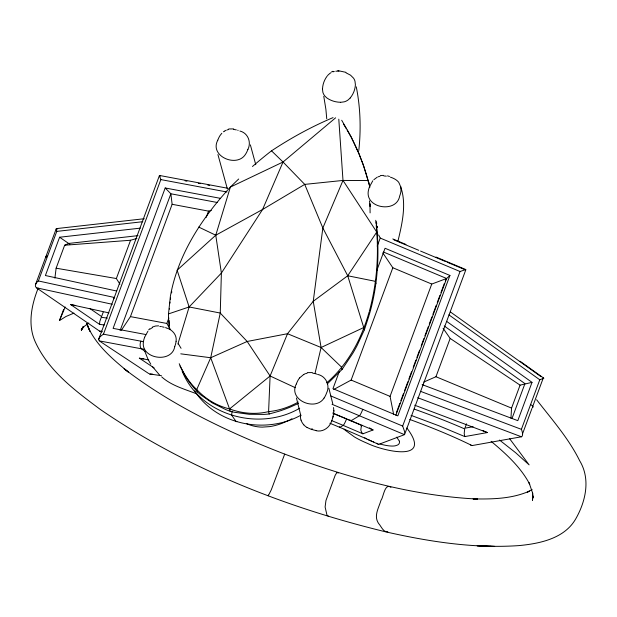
<?xml version="1.0" encoding="UTF-8"?>
<svg xmlns="http://www.w3.org/2000/svg" width="617" height="617" viewBox="0 0 617 617"><rect width="100%" height="100%" fill="white"/><g stroke="black" fill="none" stroke-linecap="round" stroke-linejoin="round"><path stroke-width="0.93" d="M333.535 407.552L333.882 411.284L332.956 417.115M311.809 429.563L312.04 428.468M169.521 329.362A90.861 57.828 -82.2 0 1 169.097 325.645A85.485 54.404 -82.2 0 1 168.503 313.906L170.385 296.268A103.571 58.137 -66 0 1 172.29 287.136C181.483 249.013 204.119 215.618 230.372 187.09A217.793 103.833 -36.3 0 1 238.702 178.999M376.247 225.298L376.756 232.061L347.718 275.76L313.243 301.289L287.507 333.712L270.107 375.992L268.596 411.624L269.228 413.984L279.046 411.223A72.775 36.264 -20.8 0 0 290.044 407.189L298.42 403.425M370.1 212.88L369.976 203.834L370.223 206.633L369.452 200.88M510.953 418.233L511.555 408.115L520.077 385.139L532.016 382.363L517.81 420.655L422.121 384.607M169.336 309.14L169.374 308.546M300.51 415.01L300.479 417.431A12.764 12.409 40.1 0 0 300.996 420.138M358.793 150.548C361.092 129.339 360.475 107.759 356.264 86.82M491.109 441.317C505.878 453.665 520.655 467 529.733 484.26L529.07 482.764L532.633 493.106L532.448 500.364L533.073 496.33M176.076 341.301C177.148 335.216 172.475 329.779 166.86 328.105M169.868 303.255L170.007 302.091M369.074 315.356C377.751 286.242 379.586 255.399 376.586 225.259M54.898 278.128L56.124 268.202L64.646 245.227L68.672 243.445L138.007 235.64M170.423 299.191L170.608 298.034M333.141 416.39L332.54 418.442M269.228 413.984A65.803 35.184 -0.3 0 1 263.929 414.4L249.229 414.292L234.784 412.326A73.238 39.156 -0.3 0 1 230.203 411.3A73.238 43.236 19.6 0 1 225.567 409.495L212.341 402.963L200.98 395.057A65.803 38.848 19.6 0 1 197.378 391.911L196.746 389.551L210.706 357.744L220.254 313.05L221.387 273.069L215.765 235.224L230.372 187.09L283.033 162.009L335.609 117.816M159.394 175.59L160.844 179.593L103.479 334.144C101.527 335.54 97.417 338.139 99.144 340.792M315.04 373.331L321.095 347.502L313.243 301.289L322.845 227.989L342.998 180.434L338.795 119.189M98.697 339.196L114.052 298.127M397.865 241.471C402.361 222.853 407.775 200.24 398.651 182.192C396.546 179.67 393.484 178.166 390.414 177.156M369.421 311.045C375.614 288.332 378.113 264.616 377.257 241.108M369.159 311.94C361.601 338.795 348.065 364.408 326.725 382.818M368.858 316.081L364.369 329.894L357.289 345.142A109.803 60.281 -50.7 0 1 352.754 353.387L342.096 369.406L327.288 383.921M217.747 140.221C209.209 156.317 236.943 168.017 245.466 154.343A23.045 21.657 -14.9 0 0 247.887 149.407M247.926 149.414C251.559 142.226 247.949 132.933 239.897 131.035M296.345 383.928C287.807 400.024 315.542 411.716 324.064 398.042M56.17 228.93L56.772 231.39L38.377 280.951C36.403 282.285 33.873 285.81 36.388 287.777L99.669 331.175A249.33 48.234 25.2 0 1 102.021 331.275M177.889 344.055L189.134 306.965L221.387 273.069L262.587 209.479L283.033 162.009L271.526 150.841C290.993 137.961 311.546 126.67 333.064 117.608M332.509 418.604L331.622 421.156M268.403 495.089L268.248 495.775L270.994 490.399A68.618 1.874 -69.2 0 0 271.364 489.605L284.692 454.104C228.113 432.17 172.421 405.878 124.11 368.735L128.297 371.989C111.908 358.546 94.532 343.962 86.696 323.64L89.874 331.275L87.012 323.509M73.971 313.104L65.965 316.49L59.471 320.578L65.209 306.988M159.441 175.498L113.813 298.767M140.344 228.143L59.602 237.229L45.396 275.521L116.69 291.031M59.471 320.578L63.613 309.418M103.209 312.194L101.589 316.56L89.943 308.569M119.922 284.175L116.358 278.537L130.573 240.252L136.897 238.44M220.269 198.312L165.202 187.977L113.096 328.383L145.766 334.514M120.091 330.581L170.87 193.777L165.202 187.977M121.41 330.188L130.442 316.621L172.128 204.296L170.87 193.777L217.539 202.538M170.107 329.185L166.837 323.447L168.842 318.056M206.194 217.415L208.531 211.13L211.292 210.412M377.211 246.152L380.219 238.062L378.622 234.961M339.296 371.573L332.956 388.671L397.826 415.858L449.932 275.452L385.062 248.265L376.709 270.77M333.774 389.474L351.135 380.072L392.828 267.747L382.81 252.877M393.584 414.208L390.06 396.376L431.746 284.059L446.623 278.491L395.852 415.295M396.523 412.303L399.862 403.31M400.865 400.603L403.541 393.407M404.544 390.708L407.883 381.707M408.886 379.008L411.554 371.804M413.228 367.308L415.897 360.104M416.899 357.405L419.575 350.201M421.241 345.705L423.918 338.502M424.92 335.802L428.26 326.802M429.262 324.102L431.931 316.907M432.933 314.207L436.273 305.207M437.276 302.5L439.952 295.304M440.954 292.605L444.294 283.604M445.297 280.905L445.96 279.1L449.932 275.452M465.843 269.745L404.559 434.615L404.652 431.73L402.67 426.062L460.035 271.511L465.796 269.552L436.026 257.065M423.756 382.054L435.957 376.725L450.163 338.432L443.091 328.29M466.529 423.81L464.909 428.175L473.092 426.725M512.056 418.349L524.944 383.62L444.217 325.961M417.701 397.71L521.442 436.79C523.494 436.096 522.406 431.653 521.396 429.339L539.79 379.779L543.7 378.29M522.429 434.129L531.985 408.392M543.184 378.221L532.317 407.505A5.684 1.62 20.4 0 0 530.597 404.559M35.624 284.298L56.178 228.907L57.697 228.93M38.185 288.154C31.498 304.968 27.487 324.473 35.192 341.687C48.496 370.994 75.359 390.854 100.494 409.58C186.411 468.434 284.954 507.367 385.833 531.869C429.316 541.687 474.041 548.66 518.735 545.613C539.636 543.662 564.54 538.626 575.8 518.758C585.749 501.259 590.754 478.993 579.664 460.706C568.589 438.278 551.822 419.398 536.62 399.747M332.679 413.051L373.061 429.972L362.881 433.813L361.585 432.278L360.822 430.072L361.439 425.306L347.479 419.352M361.238 425.83L362.595 425.314M82.825 326.902L81.375 330.288L83.526 326.516L81.228 329.856L84.236 326.393L88.802 323.007M331.406 421.666C329.247 427.866 322.714 432.316 316.081 430.705M144.625 337.237L147.918 331.221M174.758 346.577C171.881 363.506 141.555 359.079 143.306 342.512A23.045 21.657 -14.9 0 1 144.663 337.252M284.368 454.567L284.692 454.104C346.623 477.126 411.2 495.86 477.543 499.053L473.062 498.883C492.004 499.238 511.794 498.945 529.401 491.109L527.273 492.219L532.124 489.512M372.815 180.75L369.514 186.766A23.045 21.657 -14.9 0 0 368.172 192.041C366.483 208.608 396.731 213.035 399.646 196.106A23.045 21.657 -14.9 0 0 400.996 190.83L400.788 186.581M299.569 377.959L298.805 379.008A23.045 21.657 -14.9 0 0 296.384 383.936M299.631 377.882L303.811 374.403M148.674 329.887L149.569 328.884M221.827 133.272L220.207 135.3A23.045 21.657 -14.9 0 0 217.786 140.229M327.612 75.459L329.786 73.477A11.492 10.836 -15.9 0 1 330.99 72.706M350.225 98.003L348.05 99.985A11.507 10.851 -15.9 0 1 344.224 101.836L340.507 102.345M373.863 179.694L377.319 177.118M369.899 187.198L368.179 180.534L342.998 180.434L304.729 184.39L262.587 209.479L215.765 235.224L177.118 270.2L189.134 306.965L220.254 313.05L247.17 341.471L270.107 375.992L295.304 387.692M179.215 363.706C183.419 373.285 189.033 382.401 196.746 389.551A66.752 59.34 60.8 0 0 200.502 393.276C207.52 399.785 215.95 404.76 225.074 407.66A74.302 66.042 60.8 0 0 229.57 408.94L270.107 375.992M223.454 131.807L224.31 131.213M150.024 329.108L152.43 327.588M103.409 334.19L143.599 341.671M328.429 516.151L327.164 515.45A68.649 12.996 -72.9 0 1 326.894 514.809L325.105 506.997L325.953 500.534L335.17 475.337L336.959 472.375L338.224 473.077M387.831 531.785C383.327 532.633 381.206 526.201 378.591 523.455A68.618 27.179 -77 0 1 377.928 522.344C373.887 515.226 379.023 507.243 380.974 500.325C383.442 497.518 384.568 482.733 390.939 487.307M224.603 131.035L226.161 130.256M298.312 402.06C289.149 407.112 279.046 410.629 268.596 411.624A66.752 62.942 23.4 0 1 263.451 412.619C253.734 414.123 243.707 413.29 234.298 410.49A74.302 70.06 23.4 0 1 229.57 408.94L210.706 357.744L180.758 353.834M290.291 419.629L291.964 418.735M299.715 408.207C259.356 431.908 199.977 415.719 182.123 371.072M300.957 415.156C266.035 434.592 216.706 425.136 194.625 390.893M289.458 420.077L281.699 423.478M210.706 357.744L247.17 341.471L287.507 333.712L321.095 347.502L363.737 327.534L347.718 275.76L322.845 227.989L304.729 184.39L283.033 162.009M304.119 374.249L305.076 373.833M152.391 327.072L155.546 326.007L158.584 325.838M331.591 71.842L332.972 71.294M378.946 444.286L404.49 434.653L332.015 404.282M378.221 176.809L380.026 176.2M168.503 313.906L189.134 306.965M227.141 129.902L228.514 129.547M305.739 373.609L307.112 373.254M332.933 71.842L334.321 71.449M152.7 374.203L149.468 373.987A244.725 47.648 17.1 0 1 161.461 375.714M411.045 415.357L439.057 425.823L464.794 436.581L487.337 432.571L414.678 405.199M521.442 436.79L472.044 445.574A249.33 57.551 13.8 0 0 409.788 419.475M543.238 378.206L543.646 378.159M144.278 218.727L56.641 228.583M56.772 231.39L142.805 221.704M143.792 358.793L141.139 358.654M64.646 245.227L130.573 240.252M75.737 305.523L70.685 304.574L108.931 312.888M307.297 372.629L312.325 372.575M228.706 128.961L233.72 128.899M380.442 175.552L383.473 175.382M335.787 71.202L338.949 71.171M337.792 70.593L345.906 72.328M383.867 175.938L386.35 176.146M159.795 326.478L161.453 326.617M70.685 304.574L99.561 324.372L104.327 324.989M233.627 129.4L236.334 129.886M312.642 373.162L314.932 373.594M56.124 268.202L116.358 278.537M487.337 432.571L482.918 430.612M159.602 175.475L227.758 188.27M185.031 180.804L186.928 181.159M198.296 183.288L200.186 183.642M207.767 185.069L209.664 185.424M160.844 179.593L226.987 192.003M172.128 204.296L208.531 211.13M130.442 316.621L166.837 323.447M144.239 349.322L99.275 340.885L148.743 373.563M154.134 367.94L139.349 358.176L148.712 359.935M141.062 358.639L139.349 358.176M347.718 275.76L375.29 281.313L375.923 283.673M38.377 280.951L114.662 297.533M36.388 287.777L112.279 304.274M162.356 326.833L164.168 327.265M373.061 429.972L369.444 427.889M315.395 373.701L316.768 374.087M387.507 175.884L389.543 176.439M237.715 130.249L238.17 130.38M165.518 327.627L166.42 327.935M311.84 429.625L307.104 427.496M159.618 175.483L160.289 176.038M420.532 391.34L521.396 429.339M317.632 374.411C326.038 376.085 330.419 385.548 326.524 393.122A23.045 21.657 -14.9 0 1 324.087 398.058M196.622 393.839C184.614 389.08 171.565 385.748 161.708 376.91M372.691 441.548L373.779 441.957M435.957 376.725L511.555 408.115M392.79 238.941L405.963 244.463M394.024 239.944L418.773 250.317M420.539 251.057L445.289 261.431M447.055 262.171L465.619 269.945M380.219 238.062L460.035 271.511M383.527 252.052L446.623 278.491M392.828 267.747L431.746 284.059M351.135 380.072L390.06 396.376M330.835 395.96L402.67 426.062M346.068 72.852L350.525 75.166L353.549 78.174A11.492 10.836 -15.9 0 1 354.976 81.213L355.4 84.73A24.132 22.744 -15.9 0 1 350.201 97.987M362.881 433.813L343.191 425.383A261.662 47.355 21.3 0 0 331.422 420.516M198.72 227.064L215.765 235.224M366.583 438.803L364.693 437.792M450.163 338.432L520.077 385.139M59.602 237.229L69.875 244.278M520.077 361.238L543.77 378.167M450.395 311.94L540.847 376.547M448.914 314.871L539.79 379.779M446.592 321.349L532.016 382.363M145.288 351.551L141.432 348.798A5.684 2.807 -79.4 0 1 140.807 341.147M499.531 440.06L515.642 452.731L529.116 464.863L509.465 438.479M321.095 347.502L341.463 367.046L342.096 369.406M303.718 424.843L305.107 426.108A18.572 18.163 24.7 0 0 307.096 427.512M396.739 437.144L399.346 441.155M159.556 375.005L152.314 366.459M376.756 443.199L378.529 444.348A244.718 44.293 21.3 0 0 329.871 423.247M406.827 427.967C433.496 462.981 383.566 451.274 367.177 443.245A35.03 9.98 20.4 0 1 360.529 440.245A33.989 9.679 20.4 0 1 354.551 437.021L345.196 430.219A45.604 12.988 20.4 0 1 344.039 429.093M197.378 391.911L190.83 384.121A72.775 48.072 41.4 0 1 184.552 374.774L179.94 365.935M181.066 348.304L178.413 343.924M236.149 421.627L231.861 415.457A5.684 1.08 -72.9 0 1 232.231 411.231M342.998 180.434L376.756 232.061L377.38 234.421M343.407 123.986L343.7 124.449M343.993 124.904L344.286 125.367M341.702 120.261L351.158 136.797L358.361 152.468M344.579 125.829L344.864 126.292M345.158 126.755L345.443 127.218M345.728 127.68L346.291 128.621M347.132 130.033L347.41 130.511M347.687 130.981L351.166 137.267M150.787 364.223L148.003 359.31L144.902 351.513M464.794 436.581L464.2 433.389L464.686 428.931A272.29 63.173 13.9 0 0 414.169 409.071M351.42 137.761L352.438 139.735M352.693 140.236L352.947 140.738M353.194 141.231L353.688 142.234M353.934 142.735L356.788 148.844M357.012 149.36L357.914 151.427M358.145 151.651L361.13 159.317M358.585 152.684L362.534 163.065M361.331 159.849L361.739 160.921M362.056 161.453L363.305 165.225M362.811 163.52L366.035 173.423M363.544 165.587L369.421 185.2M366.213 173.971L368.812 182.894M99.561 324.372L99.792 321.496L101.281 317.292A272.29 53.201 25.1 0 1 107.358 318.156M227.233 188.44L217.924 154.551M255.77 164.7L250.363 144.864M363.737 327.534L364.369 329.894M229.57 408.94L230.203 411.3M328.876 388.278L332.794 403.85M296.438 397.98L300.841 415.789M323.771 96.337L325.899 109.371L326.74 118.788M376.486 222.074L376.709 223.801M376.223 221.958L376.493 224.434M377.01 226.393L377.11 227.257M169.706 329.208L169.559 327.843M375.745 220.3L376.139 224.094M333.836 410.56L333.882 411.015M532.633 493.106L533.096 497.826L532.911 495.906M169.374 325.668L169.12 320.531M376.756 232.061L377.226 240.422M322.444 88.725L322.868 92.249A11.507 10.851 -15.9 0 0 324.689 95.836L326.709 97.841A24.125 22.736 -15.9 0 0 340.515 102.268M399.369 441.155A34.174 9.733 20.4 0 1 397.525 445.05L395.281 445.806A23.338 6.648 20.4 0 1 389.921 445.952A23.785 6.779 20.4 0 1 379.902 443.97M371.627 441.116A20.454 5.823 20.4 0 1 367.555 439.289M281.684 423.455A53.957 48.751 -7.6 0 1 269.66 426.625L262.271 427.126A36.804 33.387 -7.7 0 1 246.538 423.624M362.765 409.341A5.684 0.787 -67.3 0 1 359.41 415.765L351.019 420.74A5.684 0.787 -67.3 0 1 350.757 420.115M339.566 426.748A5.684 0.787 -67.3 0 0 339.836 427.373L343.191 425.383A5.684 0.787 -67.3 0 0 346.538 418.958A267.377 48.982 21.2 0 0 333.658 413.637M472.074 445.489A6.023 2.514 -61.8 0 1 470.524 444.541M236.866 421.365A5.684 1.072 -72.9 0 1 236.512 421.689M376.786 226.154A6.656 2.815 21.4 0 1 377.373 227.326M252.461 166.505A217.793 103.833 -36.3 0 1 271.511 150.826M171.58 292.898A109.803 87.552 75.6 0 1 171.827 291.772M176.1 341.301A23.045 21.657 -14.9 0 1 174.719 346.561M322.529 88.732A24.132 22.744 -15.9 0 1 327.172 76.076M316.112 430.519A25.659 24.603 26.7 0 1 311.901 429.432M303.795 424.774A11.715 11.445 35.9 0 1 301.081 420.115M102.121 331.738A6.023 4.334 -87.6 0 1 99.699 331.09M46.198 257.582A5.684 1.62 20.4 0 1 47.571 256.171M490.214 546.238L477.165 545.775L494.695 546.407L490.214 546.238"/></g></svg>
